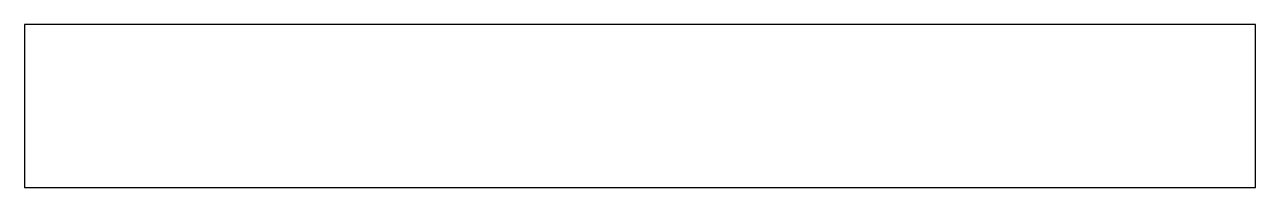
# Model space of a CAD drawing. Header units: millimetres. Extents: x -51 to 55, y 93 to 107.
import ezdxf

# ---------------------------------------------------------------- set-up
doc = ezdxf.new("R2010")
doc.units = ezdxf.units.MM
doc.layers.get('0').update_dxf_attribs({"linetype": 'CONTINUOUS'})

msp = doc.modelspace()

# ---------------------------------------------------------------- linework, layer by layer
msp.add_lwpolyline([(55, 93), (55, 107), (-51, 107), (-51, 93)], close=True)

doc.saveas('drawing.dxf')
